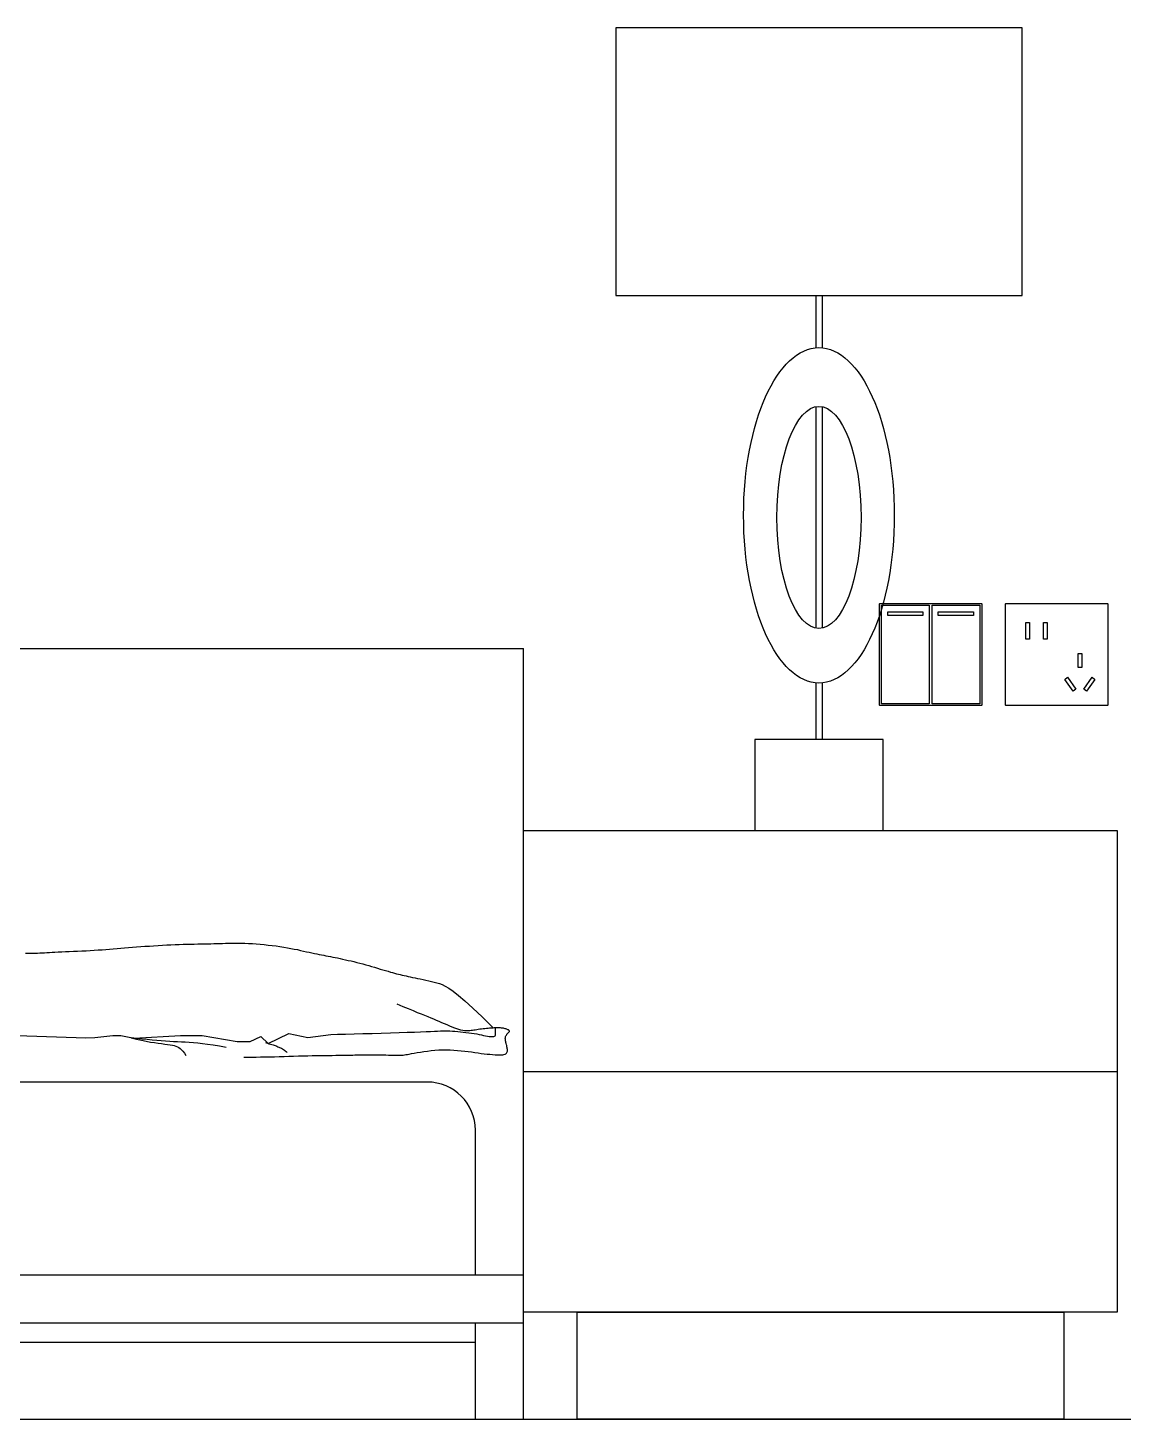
# Model space of a CAD drawing. Header units: millimetres. Extents: x -19825 to 39593, y -31971 to 32026.
# Drawn here: x -6411 to -5489, y -11357 to -10187 of the extents above; entities that cross this region are included whole.
import ezdxf

# ---------------------------------------------------------------- set-up
doc = ezdxf.new("R2010")
doc.units = ezdxf.units.MM
for name, color, linetype in [('blocks', 253, 'Continuous'), ('dim', 7, 'Continuous'), ('lighting', 6, 'Continuous'), ('strong current', 1, 'Continuous')]:
    doc.layers.add(name, color=color, linetype=linetype)

# ---------------------------------------------------------------- blocks, each defined once
blk = doc.blocks.new('A$C08310152')
at = {"ltscale": 0.2, "transparency": 33554687}
for p, q in [((3021.1, 1300), (2641.1, 1300)), ((2641.1, 1300), (2641.1, 1050)), ((3021.1, 1050), (3021.1, 1300)), ((2641.1, 1050), (3021.1, 1050)), ((2828.1, 1050), (2828.1, 1001)), ((2834.1, 1050), (2834.1, 1001)), ((2828.1, 946), (2828.1, 739)), ((2834.1, 946), (2834.1, 739)), ((2828.1, 687.9), (2828.1, 635)), ((2834.1, 687.9), (2834.1, 635)), ((2891.1, 635), (2771.1, 635)), ((2771.1, 635), (2771.1, 550)), ((2891.1, 550), (2891.1, 635)), ((2555, 100), (2555, 550)), ((2555, 550), (3110, 550)), ((2771.1, 550), (2891.1, 550)), ((3110, 550), (3110, 100)), ((3110, 100), (2555, 100)), ((2605, 0), (2605, 100)), ((2605, 100), (3060, 100)), ((3060, 100), (3060, 0)), ((3060, 0), (2605, 0))]:
    blk.add_line(p, q, dxfattribs=at)
at = {"ltscale": 0.4, "transparency": 33554687}
for p, q in [((555, 720), (2555, 720)), ((2555, 0), (2555, 720)), ((2201.1, 441.8), (2205.2, 442.1)), ((2205.2, 442.1), (2209.2, 442.4)), ((2209.2, 442.4), (2213.3, 442.6)), ((2213.3, 442.6), (2217.4, 442.9)), ((2217.4, 442.9), (2221.4, 443.1)), ((2221.4, 443.1), (2225.4, 443.3)), ((2225.4, 443.3), (2229.3, 443.4)), ((2229.3, 443.4), (2233.1, 443.6)), ((2233.1, 443.6), (2236.8, 443.7)), ((2236.8, 443.7), (2240.4, 443.8)), ((2240.4, 443.8), (2243.9, 443.8)), ((2243.9, 443.8), (2247.2, 443.9)), ((2247.2, 443.9), (2250.5, 444)), ((2250.5, 444), (2253.7, 444)), ((2253.7, 444), (2256.8, 444.1)), ((2256.8, 444.1), (2259.8, 444.1)), ((2259.8, 444.1), (2262.7, 444.2)), ((2262.7, 444.2), (2265.5, 444.3)), ((2265.5, 444.3), (2268.3, 444.4)), ((2268.3, 444.4), (2271, 444.4)), ((2271, 444.4), (2273.7, 444.5)), ((2273.7, 444.5), (2276.4, 444.6)), ((2276.4, 444.6), (2279.2, 444.7)), ((2279.2, 444.7), (2282, 444.7)), ((2282, 444.7), (2284.9, 444.7)), ((2284.9, 444.7), (2288, 444.7)), ((2288, 444.7), (2291.1, 444.7)), ((2291.1, 444.7), (2294.4, 444.6)), ((2294.4, 444.6), (2297.9, 444.4)), ((2297.9, 444.4), (2301.5, 444.3)), ((2301.5, 444.3), (2305.1, 444)), ((2305.1, 444), (2308.8, 443.7)), ((2308.8, 443.7), (2312.6, 443.4)), ((2312.6, 443.4), (2316.3, 443)), ((2316.3, 443), (2320, 442.6)), ((2320, 442.6), (2323.7, 442.2)), ((2323.7, 442.2), (2327.3, 441.7)), ((2089.4, 435.4), (2092.6, 435.4)), ((2092.6, 435.4), (2095.6, 435.4)), ((2095.6, 435.4), (2098.2, 435.4)), ((2098.2, 435.4), (2100.7, 435.5)), ((2100.7, 435.5), (2102.9, 435.6)), ((2102.9, 435.6), (2105.1, 435.7)), ((2105.1, 435.7), (2107.3, 435.8)), ((2107.3, 435.8), (2109.5, 436)), ((2109.5, 436), (2111.8, 436.1)), ((2111.8, 436.1), (2114.3, 436.2)), ((2114.3, 436.2), (2117, 436.4)), ((2117, 436.4), (2120, 436.5)), ((2120, 436.5), (2123.3, 436.7)), ((2123.3, 436.7), (2126.8, 436.9)), ((2126.8, 436.9), (2130.4, 437)), ((2130.4, 437), (2134.2, 437.2)), ((2134.2, 437.2), (2138.1, 437.4)), ((2138.1, 437.4), (2142, 437.5)), ((2142, 437.5), (2146, 437.7)), ((2146, 437.7), (2149.9, 437.9)), ((2149.9, 437.9), (2153.7, 438.2)), ((2153.7, 438.2), (2157.4, 438.4)), ((2157.4, 438.4), (2161, 438.6)), ((2161, 438.6), (2164.6, 438.9)), ((2164.6, 438.9), (2168.1, 439.2)), ((2168.1, 439.2), (2171.5, 439.4)), ((2171.5, 439.4), (2175, 439.7)), ((2175, 439.7), (2178.5, 440)), ((2178.5, 440), (2182, 440.3)), ((2182, 440.3), (2185.7, 440.6)), ((2185.7, 440.6), (2189.4, 440.9)), ((2189.4, 440.9), (2193.2, 441.2)), ((2193.2, 441.2), (2197.1, 441.5)), ((2197.1, 441.5), (2201.1, 441.8)), ((2327.3, 441.7), (2330.8, 441.1)), ((2330.8, 441.1), (2334.2, 440.5)), ((2334.2, 440.5), (2337.4, 439.9)), ((2337.4, 439.9), (2340.6, 439.3)), ((2340.6, 439.3), (2343.7, 438.7)), ((2343.7, 438.7), (2346.6, 438)), ((2346.6, 438), (2349.4, 437.4)), ((2349.4, 437.4), (2352.1, 436.8)), ((2352.1, 436.8), (2354.7, 436.2)), ((2354.7, 436.2), (2357.2, 435.6)), ((2357.2, 435.6), (2359.5, 435.1)), ((2359.5, 435.1), (2361.8, 434.7)), ((2361.8, 434.7), (2364, 434.2)), ((2364, 434.2), (2366.1, 433.8)), ((2366.1, 433.8), (2368.2, 433.4)), ((2368.2, 433.4), (2370.2, 433)), ((2370.2, 433), (2372.3, 432.6)), ((2372.3, 432.6), (2374.4, 432.2)), ((2374.4, 432.2), (2376.6, 431.8)), ((2376.6, 431.8), (2378.8, 431.4)), ((2378.8, 431.4), (2381.1, 430.9)), ((2381.1, 430.9), (2383.5, 430.4)), ((2383.5, 430.4), (2385.9, 429.9)), ((2385.9, 429.9), (2388.5, 429.3)), ((2388.5, 429.3), (2391.1, 428.7)), ((2391.1, 428.7), (2393.7, 428.1)), ((2393.7, 428.1), (2396.4, 427.5)), ((2396.4, 427.5), (2399.1, 426.8)), ((2399.1, 426.8), (2401.9, 426.1)), ((2401.9, 426.1), (2404.7, 425.4)), ((2404.7, 425.4), (2407.5, 424.6)), ((2407.5, 424.6), (2410.3, 423.8)), ((2410.3, 423.8), (2413, 423)), ((2413, 423), (2415.8, 422.2)), ((2415.8, 422.2), (2418.5, 421.4)), ((2418.5, 421.4), (2421.1, 420.6)), ((2421.1, 420.6), (2423.6, 419.9)), ((2423.6, 419.9), (2426, 419.1)), ((2426, 419.1), (2428.4, 418.5)), ((2428.4, 418.5), (2430.5, 417.8)), ((2430.5, 417.8), (2432.6, 417.2)), ((2432.6, 417.2), (2434.5, 416.7)), ((2434.5, 416.7), (2436.3, 416.2)), ((2436.3, 416.2), (2438.1, 415.8)), ((2438.1, 415.8), (2439.8, 415.4)), ((2439.8, 415.4), (2441.6, 415)), ((2441.6, 415), (2443.3, 414.6)), ((2443.3, 414.6), (2445.2, 414.2)), ((2445.2, 414.2), (2447.1, 413.7)), ((2447.1, 413.7), (2449.1, 413.3)), ((2449.1, 413.3), (2451.3, 412.8)), ((2451.3, 412.8), (2453.6, 412.3)), ((2453.6, 412.3), (2456, 411.8)), ((2456, 411.8), (2458.5, 411.3)), ((2458.5, 411.3), (2461.1, 410.7)), ((2461.1, 410.7), (2463.7, 410.1)), ((2463.7, 410.1), (2466.3, 409.5)), ((2466.3, 409.5), (2468.8, 408.9)), ((2468.8, 408.9), (2471.4, 408.3)), ((2471.4, 408.3), (2473.9, 407.7)), ((2473.9, 407.7), (2476.3, 407)), ((2476.3, 407), (2478.9, 406.1)), ((2478.9, 406.1), (2481.7, 404.7)), ((2481.7, 404.7), (2485.1, 402.8)), ((2485.1, 402.8), (2489.2, 399.9)), ((2489.2, 399.9), (2494.1, 396)), ((2494.1, 396), (2500.2, 390.8)), ((2500.2, 390.8), (2507.5, 384.1)), ((2442.5, 385.3), (2436.8, 387.7)), ((2447.5, 383.3), (2442.5, 385.3)), ((2452, 381.4), (2447.5, 383.3)), ((2456, 379.8), (2452, 381.4)), ((2459.6, 378.4), (2456, 379.8)), ((2462.8, 377.1), (2459.6, 378.4)), ((2465.8, 375.9), (2462.8, 377.1)), ((2507.5, 384.1), (2516.3, 375.8)), ((2468.5, 374.7), (2465.8, 375.9)), ((2471.1, 373.7), (2468.5, 374.7)), ((2473.6, 372.6), (2471.1, 373.7)), ((2476.2, 371.5), (2473.6, 372.6)), ((2478.7, 370.4), (2476.2, 371.5)), ((2481.2, 369.3), (2478.7, 370.4)), ((2483.6, 368.3), (2481.2, 369.3)), ((2486, 367.3), (2483.6, 368.3)), ((2488.3, 366.3), (2486, 367.3)), ((2490.6, 365.4), (2488.3, 366.3)), ((2492.7, 364.7), (2490.6, 365.4)), ((2494.6, 364), (2492.7, 364.7)), ((2496.5, 363.5), (2494.6, 364)), ((2512.6, 364.1), (2511.2, 363.9)), ((2514.1, 364.3), (2512.6, 364.1)), ((2515.6, 364.5), (2514.1, 364.3)), ((2517.2, 364.7), (2515.6, 364.5)), ((2516.3, 375.8), (2526.8, 365.4)), ((2518.7, 364.8), (2517.2, 364.7)), ((2520.3, 365), (2518.7, 364.8)), ((2521.8, 365.1), (2520.3, 365)), ((2523.3, 365.2), (2521.8, 365.1)), ((2524.8, 365.3), (2523.3, 365.2)), ((2526.2, 365.4), (2524.8, 365.3)), ((2527.5, 365.5), (2526.2, 365.4)), ((2528.8, 365.5), (2527.5, 365.5)), ((2530, 365.5), (2528.8, 365.5)), ((2528.8, 364.2), (2528.8, 365.5)), ((2528.9, 363), (2528.8, 364.2)), ((2531.1, 365.5), (2530, 365.5)), ((2532.2, 365.5), (2531.1, 365.5)), ((2533.3, 365.5), (2532.2, 365.5)), ((2534.3, 365.4), (2533.3, 365.5)), ((2535.2, 365.3), (2534.3, 365.4)), ((2536.1, 365.2), (2535.2, 365.3)), ((2537, 365), (2536.1, 365.2)), ((2537.8, 364.8), (2537, 365)), ((2538.5, 364.6), (2537.8, 364.8)), ((2539.2, 364.4), (2538.5, 364.6)), ((2539.8, 364.2), (2539.2, 364.4)), ((2540.3, 363.9), (2539.8, 364.2)), ((2063, 359.2), (2145.7, 356.4)), ((2145.7, 356.4), (2154.3, 356.7)), ((2154.3, 356.7), (2171, 358.5)), ((2171, 358.5), (2178.5, 358.5)), ((2178.5, 358.5), (2190.9, 355.9)), ((2193.5, 355.6), (2188.2, 356.2)), ((2188.2, 356.2), (2193.2, 355)), ((2190.9, 355.9), (2234.2, 358.5)), ((2193.2, 355), (2197.8, 354)), ((2198.6, 355.1), (2193.5, 355.6)), ((2197.8, 354), (2202.1, 353.1)), ((2203.3, 354.6), (2198.6, 355.1)), ((2202.1, 353.1), (2206.2, 352.4)), ((2207.9, 354.2), (2203.3, 354.6)), ((2206.2, 352.4), (2210, 351.8)), ((2212.2, 353.8), (2207.9, 354.2)), ((2210, 351.8), (2213.5, 351.3)), ((2216.3, 353.5), (2212.2, 353.8)), ((2213.5, 351.3), (2216.7, 350.9)), ((2220.3, 353.2), (2216.3, 353.5)), ((2224.2, 352.9), (2220.3, 353.2)), ((2227.9, 352.7), (2224.2, 352.9)), ((2231.6, 352.5), (2227.9, 352.7)), ((2235.2, 352.3), (2231.6, 352.5)), ((2234.2, 358.5), (2244.5, 358.5)), ((2238.8, 352.1), (2235.2, 352.3)), ((2242.5, 351.8), (2238.8, 352.1)), ((2246.4, 351.5), (2242.5, 351.8)), ((2244.5, 358.5), (2254.7, 358.5)), ((2250.5, 351.2), (2246.4, 351.5)), ((2254.9, 350.7), (2250.5, 351.2)), ((2254.7, 358.5), (2254.7, 358.5)), ((2254.7, 358.5), (2287.2, 352.9)), ((2287.2, 352.9), (2299.3, 352.9)), ((2299.3, 352.9), (2309.5, 357.6)), ((2309.5, 357.6), (2316.3, 351.1)), ((2313.7, 351.8), (2315.5, 351.3)), ((2315.5, 351.3), (2317, 350.8)), ((2316.3, 351.1), (2335.6, 360.4)), ((2335.6, 360.4), (2353.2, 356.7)), ((2353.2, 356.7), (2374.8, 359.4)), ((2374.8, 359.4), (2384.7, 359.7)), ((2374.8, 359.4), (2381.2, 359.6)), ((2381.2, 359.6), (2388.5, 359.8)), ((2388.5, 359.8), (2396.5, 360)), ((2396.5, 360), (2404.8, 360.2)), ((2404.8, 360.2), (2413.4, 360.5)), ((2413.4, 360.5), (2422, 360.7)), ((2422, 360.7), (2430.5, 361)), ((2430.5, 361), (2438.6, 361.2)), ((2438.6, 361.2), (2446.1, 361.5)), ((2446.1, 361.5), (2452.9, 361.7)), ((2452.9, 361.7), (2458.8, 361.9)), ((2458.8, 361.9), (2463.8, 362.1)), ((2463.8, 362.1), (2468, 362.3)), ((2468, 362.3), (2471.6, 362.5)), ((2471.6, 362.5), (2474.7, 362.6)), ((2474.7, 362.6), (2477.4, 362.7)), ((2477.4, 362.7), (2479.8, 362.8)), ((2479.8, 362.8), (2481.9, 362.8)), ((2481.9, 362.8), (2484.1, 362.8)), ((2484.1, 362.8), (2486.2, 362.8)), ((2486.2, 362.8), (2488.5, 362.6)), ((2488.5, 362.6), (2490.9, 362.5)), ((2490.9, 362.5), (2493.4, 362.3)), ((2493.4, 362.3), (2495.9, 362)), ((2495.9, 362), (2498.5, 361.7)), ((2498.1, 363.1), (2496.5, 363.5)), ((2499.7, 362.8), (2498.1, 363.1)), ((2498.5, 361.7), (2501.1, 361.4)), ((2501.1, 362.7), (2499.7, 362.8)), ((2502.4, 362.7), (2501.1, 362.7)), ((2501.1, 361.4), (2503.7, 361)), ((2503.6, 362.7), (2502.4, 362.7)), ((2504.8, 362.8), (2503.6, 362.7)), ((2503.7, 361), (2506.3, 360.7)), ((2506, 363), (2504.8, 362.8)), ((2507.2, 363.2), (2506, 363)), ((2506.3, 360.7), (2508.8, 360.3)), ((2508.5, 363.4), (2507.2, 363.2)), ((2509.8, 363.6), (2508.5, 363.4)), ((2508.8, 360.3), (2511.2, 359.9)), ((2511.2, 363.9), (2509.8, 363.6)), ((2511.2, 359.9), (2513.4, 359.4)), ((2513.4, 359.4), (2515.6, 359)), ((2515.6, 359), (2517.6, 358.6)), ((2517.6, 358.6), (2519.5, 358.3)), ((2519.5, 358.3), (2521.2, 358)), ((2521.2, 358), (2522.8, 357.7)), ((2522.8, 357.7), (2524.2, 357.5)), ((2524.2, 357.5), (2525.4, 357.4)), ((2525.4, 357.4), (2526.4, 357.4)), ((2526.4, 357.4), (2527.2, 357.6)), ((2527.2, 357.6), (2527.9, 357.8)), ((2527.9, 357.8), (2528.3, 358.2)), ((2528.3, 358.2), (2528.7, 358.7)), ((2528.7, 358.7), (2528.8, 359.3)), ((2528.8, 359.3), (2528.9, 360)), ((2528.9, 361.9), (2528.9, 363)), ((2528.9, 360.9), (2528.9, 361.9)), ((2528.9, 360), (2528.9, 360.9)), ((2537.9, 355.9), (2538, 356.6)), ((2538, 355.2), (2537.9, 355.9)), ((2538, 356.6), (2538.1, 357.1)), ((2538, 354.5), (2538, 355.2)), ((2538.2, 353.6), (2538, 354.5)), ((2538.1, 357.1), (2538.2, 357.6)), ((2538.2, 357.6), (2538.4, 358.1)), ((2538.3, 352.7), (2538.2, 353.6)), ((2538.5, 351.8), (2538.3, 352.7)), ((2538.4, 358.1), (2538.6, 358.5)), ((2538.8, 350.9), (2538.5, 351.8)), ((2538.6, 358.5), (2538.9, 358.9)), ((2538.9, 358.9), (2539.2, 359.3)), ((2539.2, 359.3), (2539.5, 359.6)), ((2539.5, 359.6), (2539.8, 360)), ((2539.8, 360), (2540.1, 360.3)), ((2540.1, 360.3), (2540.4, 360.6)), ((2540.8, 363.7), (2540.3, 363.9)), ((2540.4, 360.6), (2540.7, 360.9)), ((2540.7, 360.9), (2541, 361.2)), ((2541.2, 363.4), (2540.8, 363.7)), ((2541, 361.2), (2541.3, 361.5)), ((2541.4, 363.1), (2541.2, 363.4)), ((2541.3, 361.5), (2541.5, 361.8)), ((2541.6, 362.9), (2541.4, 363.1)), ((2541.5, 361.8), (2541.6, 362)), ((2541.7, 362.6), (2541.6, 362.9)), ((2541.6, 362), (2541.7, 362.3)), ((2541.7, 362.3), (2541.7, 362.6)), ((2216.7, 350.9), (2219.6, 350.5)), ((2219.6, 350.5), (2222.3, 350.1)), ((2222.3, 350.1), (2224.6, 349.8)), ((2224.6, 349.8), (2226.7, 349.5)), ((2226.7, 349.5), (2228.5, 349.1)), ((2228.5, 349.1), (2230.1, 348.6)), ((2230.1, 348.6), (2231.5, 348)), ((2231.5, 348), (2232.9, 347.3)), ((2232.9, 347.3), (2234.1, 346.3)), ((2234.1, 346.3), (2235.4, 345.1)), ((2235.4, 345.1), (2236.6, 343.7)), ((2236.6, 343.7), (2238, 342)), ((2238, 342), (2239.4, 339.9)), ((2259.7, 350.1), (2254.9, 350.7)), ((2264.9, 349.3), (2259.7, 350.1)), ((2270.7, 348.4), (2264.9, 349.3)), ((2277.1, 347.3), (2270.7, 348.4)), ((2293.5, 338.2), (2297.2, 338.2)), ((2297.2, 338.2), (2301.1, 338.2)), ((2301.1, 338.2), (2305.1, 338.3)), ((2305.1, 338.3), (2309.2, 338.4)), ((2309.2, 338.4), (2313.5, 338.5)), ((2313.5, 338.5), (2317.8, 338.6)), ((2317, 350.8), (2318.4, 350.4)), ((2317.8, 338.6), (2322.2, 338.7)), ((2318.4, 350.4), (2319.7, 350)), ((2319.7, 350), (2320.8, 349.7)), ((2320.8, 349.7), (2321.8, 349.3)), ((2321.8, 349.3), (2322.8, 349)), ((2322.2, 338.7), (2326.6, 338.9)), ((2322.8, 349), (2323.7, 348.7)), ((2323.7, 348.7), (2324.5, 348.4)), ((2324.5, 348.4), (2325.4, 348)), ((2325.4, 348), (2326.2, 347.7)), ((2326.2, 347.7), (2327, 347.3)), ((2326.6, 338.9), (2331.1, 339)), ((2327, 347.3), (2327.9, 346.9)), ((2327.9, 346.9), (2328.7, 346.5)), ((2328.7, 346.5), (2329.6, 346)), ((2329.6, 346), (2330.5, 345.5)), ((2330.5, 345.5), (2331.4, 344.9)), ((2331.1, 339), (2335.6, 339.1)), ((2331.4, 344.9), (2332.3, 344.2)), ((2332.3, 344.2), (2333.2, 343.4)), ((2333.2, 343.4), (2334.1, 342.5)), ((2335.6, 339.1), (2340.1, 339.3)), ((2340.1, 339.3), (2344.5, 339.4)), ((2344.5, 339.4), (2348.9, 339.5)), ((2348.9, 339.5), (2353.2, 339.6)), ((2353.2, 339.6), (2357.3, 339.7)), ((2357.3, 339.7), (2361.4, 339.8)), ((2361.4, 339.8), (2365.3, 339.8)), ((2365.3, 339.8), (2369.1, 339.9)), ((2369.1, 339.9), (2372.7, 339.9)), ((2372.7, 339.9), (2376.2, 339.9)), ((2376.2, 339.9), (2379.5, 340)), ((2379.5, 340), (2382.6, 340)), ((2382.6, 340), (2385.5, 340)), ((2385.5, 340), (2388.2, 340.1)), ((2388.2, 340.1), (2390.7, 340.1)), ((2390.7, 340.1), (2393.1, 340.2)), ((2393.1, 340.2), (2395.3, 340.2)), ((2395.3, 340.2), (2397.4, 340.3)), ((2397.4, 340.3), (2399.5, 340.4)), ((2399.5, 340.4), (2401.5, 340.4)), ((2401.5, 340.4), (2403.6, 340.5)), ((2403.6, 340.5), (2405.7, 340.5)), ((2405.7, 340.5), (2407.9, 340.5)), ((2407.9, 340.5), (2410.3, 340.5)), ((2410.3, 340.5), (2412.8, 340.5)), ((2412.8, 340.5), (2415.4, 340.5)), ((2415.4, 340.5), (2418.1, 340.5)), ((2418.1, 340.5), (2420.9, 340.4)), ((2420.9, 340.4), (2423.6, 340.4)), ((2423.6, 340.4), (2426.3, 340.3)), ((2426.3, 340.3), (2428.8, 340.2)), ((2428.8, 340.2), (2431.2, 340.2)), ((2431.2, 340.2), (2433.3, 340.1)), ((2433.3, 340.1), (2435.2, 340.1)), ((2435.2, 340.1), (2436.8, 340)), ((2436.8, 340), (2438.2, 340)), ((2438.2, 340), (2439.4, 340)), ((2439.4, 340), (2440.4, 340)), ((2440.4, 340), (2441.4, 340.1)), ((2441.4, 340.1), (2442.5, 340.2)), ((2442.5, 340.2), (2443.6, 340.3)), ((2443.6, 340.3), (2444.9, 340.6)), ((2444.9, 340.6), (2446.4, 340.8)), ((2446.4, 340.8), (2448.2, 341.1)), ((2448.2, 341.1), (2450.4, 341.6)), ((2450.4, 341.6), (2452.8, 342)), ((2452.8, 342), (2455.6, 342.5)), ((2455.6, 342.5), (2458.6, 343)), ((2458.6, 343), (2461.8, 343.5)), ((2461.8, 343.5), (2465.1, 343.9)), ((2465.1, 343.9), (2468.6, 344.4)), ((2468.6, 344.4), (2472.1, 344.7)), ((2472.1, 344.7), (2475.7, 345)), ((2475.7, 345), (2479.3, 345.1)), ((2479.3, 345.1), (2482.9, 345.2)), ((2482.9, 345.2), (2486.4, 345.1)), ((2486.4, 345.1), (2489.9, 344.9)), ((2489.9, 344.9), (2493.3, 344.6)), ((2493.3, 344.6), (2496.7, 344.3)), ((2496.7, 344.3), (2500, 343.9)), ((2500, 343.9), (2503.2, 343.5)), ((2503.2, 343.5), (2506.4, 343.1)), ((2506.4, 343.1), (2509.5, 342.6)), ((2509.5, 342.6), (2512.5, 342.2)), ((2512.5, 342.2), (2515.5, 341.8)), ((2515.5, 341.8), (2518.3, 341.5)), ((2518.3, 341.5), (2521, 341.1)), ((2521, 341.1), (2523.6, 340.9)), ((2523.6, 340.9), (2526.1, 340.6)), ((2526.1, 340.6), (2528.4, 340.5)), ((2528.4, 340.5), (2530.5, 340.4)), ((2530.5, 340.4), (2532.4, 340.3)), ((2532.4, 340.3), (2534, 340.4)), ((2534, 340.4), (2535.5, 340.5)), ((2535.5, 340.5), (2536.7, 340.8)), ((2536.7, 340.8), (2537.7, 341.1)), ((2537.7, 341.1), (2538.5, 341.5)), ((2538.5, 341.5), (2539.1, 342)), ((2539, 349.9), (2538.8, 350.9)), ((2539.2, 349), (2539, 349.9)), ((2539.1, 342), (2539.5, 342.5)), ((2539.4, 348), (2539.2, 349)), ((2539.6, 347.1), (2539.4, 348)), ((2539.5, 342.5), (2539.8, 343.1)), ((2539.8, 346.2), (2539.6, 347.1)), ((2539.9, 345.3), (2539.8, 346.2)), ((2539.8, 343.1), (2539.9, 343.8)), ((2539.9, 344.6), (2539.9, 345.3)), ((2539.9, 343.8), (2539.9, 344.6)), ((2465, 315), (645, 315)), ((2555, 325), (3110, 325)), ((2510, 135), (2510, 270)), ((555, 135), (2555, 135)), ((600, 135), (2510, 135)), ((555, 90), (2555, 90)), ((2510, 0), (2510, 90)), ((600, 72), (2510, 72))]:
    blk.add_line(p, q, dxfattribs=at)
blk.add_arc((2465, 270), 45, 0, 90, dxfattribs=at)
at = {"ltscale": 0.2, "transparency": 33554687}
for centre, major_axis, ratio in [((2831.1, 844.5), (0, 156.7), 0.449561), ((2831.1, 842.5), (0, 103.8), 0.379064)]:
    blk.add_ellipse(centre, major_axis=major_axis, ratio=ratio, dxfattribs=at)
blk = doc.blocks.new('socket-5')
at = {"layer": 'strong current'}
blk.add_lwpolyline([(-43, 85.4, -0.414214), (-42.4, 86), (42.4, 86, -0.414214), (43, 85.4), (43, 0.6, -0.414214), (42.4, 0), (-42.4, 0, -0.414214), (-43, 0.6)], format="xyb", close=True, dxfattribs=at)
for points in [[(-26, 70), (-23, 70), (-23, 56), (-26, 56)], [(-11, 70), (-8, 70), (-8, 56), (-11, 56)], [(18, 44), (21, 44), (21, 32), (18, 32)], [(6.8, 22.1), (9.2, 23.9), (16.2, 13.9), (13.8, 12.1)], [(29.8, 23.9), (32.2, 22.1), (25.2, 12.1), (22.8, 13.9)]]:
    blk.add_lwpolyline(points, close=True, dxfattribs=at)
blk = doc.blocks.new('switch - 2 gang 2 way')
at = {"transparency": 33554687}
blk.add_lwpolyline([(-43, 85.4, -0.414214), (-42.4, 86), (42.4, 86, -0.414214), (43, 85.4), (43, 0.6, -0.414214), (42.4, 0), (-42.4, 0, -0.414214), (-43, 0.6)], format="xyb", close=True, dxfattribs=at)
for points in [[(-41.4, 84.5), (-1.3, 84.5), (-1.3, 1.6), (-41.4, 1.6)], [(1.1, 84.5), (41.2, 84.5), (41.2, 1.6), (1.1, 1.6)], [(-36.2, 78.9), (-6.5, 78.9), (-6.5, 75.8), (-36.2, 75.8)], [(6.3, 78.9), (36, 78.9), (36, 75.8), (6.3, 75.8)]]:
    blk.add_lwpolyline(points, close=True, dxfattribs=at)

msp = doc.modelspace()

# ---------------------------------------------------------------- linework, layer by layer
at = {"layer": 'dim', "transparency": 33554687}
msp.add_line((-9018.8, -11356.9), (8461.2, -11356.9), dxfattribs=at)

# ---------------------------------------------------------------- block references
at = {"layer": 'blocks', "color": 7, "transparency": 33554687, "xscale": 0.8999999999999996, "yscale": 0.8999999999999996, "zscale": 0.8999999999999996}
msp.add_blockref('A$C08310152', (-8293.3, -11356.9), dxfattribs=at)
at = {"layer": 'lighting', "transparency": 33554687}
msp.add_blockref('switch - 2 gang 2 way', (-5651.3, -10756.9), dxfattribs=at)
at = {"layer": 'strong current', "transparency": 33554687}
msp.add_blockref('socket-5', (-5545.3, -10756.9), dxfattribs=at)

doc.saveas('drawing.dxf')
